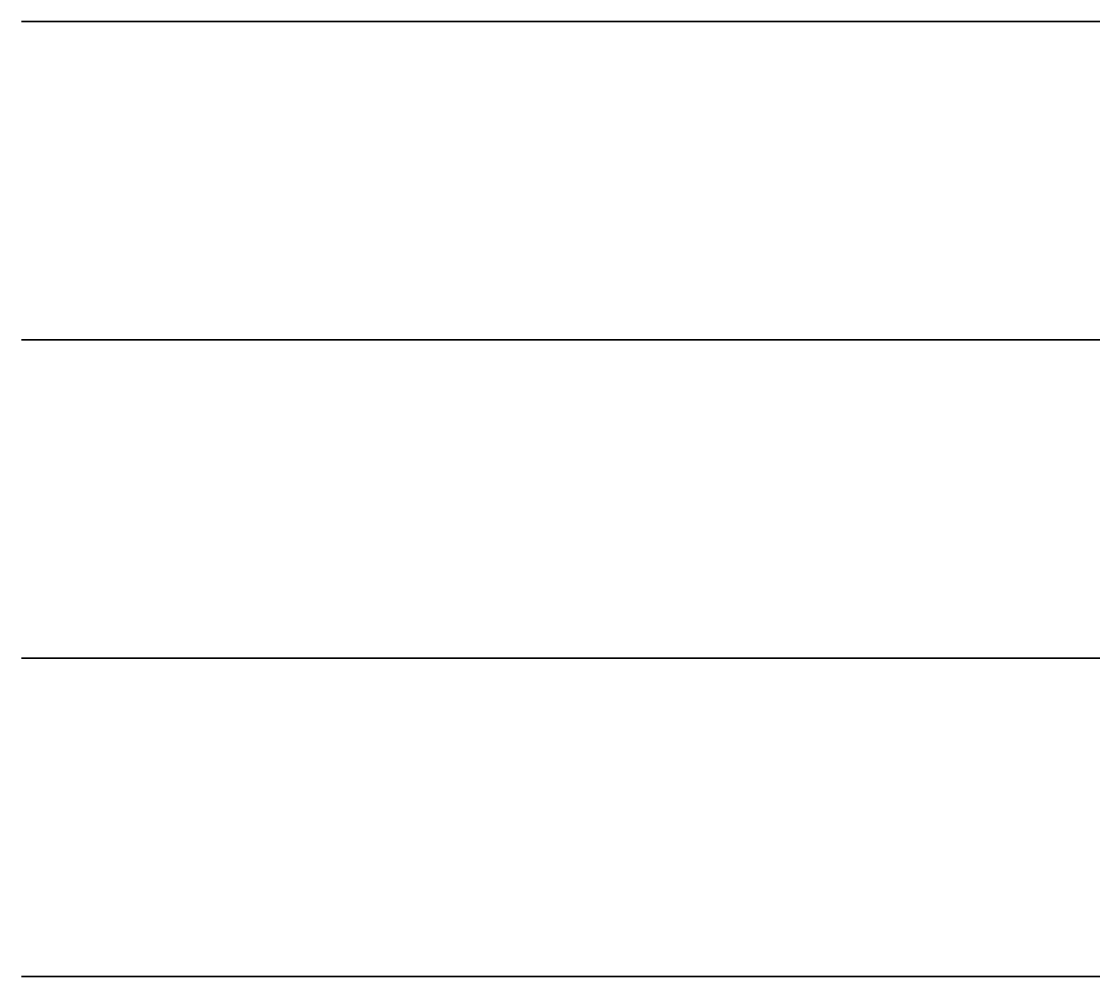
# Model space of a CAD drawing. Header units: metres. Extents: x 350990 to 353010, y 7455300 to 7456700.
# Drawn here: x 350990 to 351326.7, y 7455600 to 7455900 of the extents above; entities that cross this region are included whole.
import ezdxf

# ---------------------------------------------------------------- set-up
doc = ezdxf.new("R2010")
doc.units = ezdxf.units.M

msp = doc.modelspace()

# ---------------------------------------------------------------- linework, layer by layer
at = {"layer": 'BOC_M100N'}
msp.add_polyline3d([(351000, 7455900, 1246.211), (351010, 7455900, 1246.812), (351020, 7455900, 1247.285), (351030, 7455900, 1247.62), (351040, 7455900, 1247.807), (351050, 7455900, 1247.829), (351060, 7455900, 1247.671), (351070, 7455900, 1247.321), (351080, 7455900, 1246.771), (351090, 7455900, 1246.021), (351100, 7455900, 1245.08), (351110, 7455900, 1243.968), (351120, 7455900, 1242.714), (351130, 7455900, 1241.358), (351140, 7455900, 1239.95), (351150, 7455900, 1238.543), (351160, 7455900, 1237.196), (351170, 7455900, 1235.967), (351180, 7455900, 1234.911), (351190, 7455900, 1234.076), (351200, 7455900, 1233.5), (351210, 7455900, 1233.211), (351220, 7455900, 1233.22), (351230, 7455900, 1233.526), (351240, 7455900, 1234.114), (351250, 7455900, 1234.955), (351260, 7455900, 1236.011), (351270, 7455900, 1237.235), (351280, 7455900, 1238.577), (351290, 7455900, 1239.985), (351300, 7455900, 1241.411), (351310, 7455900, 1242.814), (351320, 7455900, 1244.158), (351330, 7455900, 1245.421)], dxfattribs=at)
at = {"layer": 'BOC_M200N'}
msp.add_polyline3d([(351000, 7455800, 1230.937), (351010, 7455800, 1231.508), (351020, 7455800, 1231.803), (351030, 7455800, 1231.848), (351040, 7455800, 1231.682), (351050, 7455800, 1231.344), (351060, 7455800, 1230.883), (351070, 7455800, 1230.343), (351080, 7455800, 1229.769), (351090, 7455800, 1229.198), (351100, 7455800, 1228.661), (351110, 7455800, 1228.181), (351120, 7455800, 1227.773), (351130, 7455800, 1227.443), (351140, 7455800, 1227.191), (351150, 7455800, 1227.013), (351160, 7455800, 1226.902), (351170, 7455800, 1226.851), (351180, 7455800, 1226.855), (351190, 7455800, 1226.913), (351200, 7455800, 1227.03), (351210, 7455800, 1227.217), (351220, 7455800, 1227.492), (351230, 7455800, 1227.876), (351240, 7455800, 1228.398), (351250, 7455800, 1229.085), (351260, 7455800, 1229.965), (351270, 7455800, 1231.062), (351280, 7455800, 1232.396), (351290, 7455800, 1233.975), (351300, 7455800, 1235.799), (351310, 7455800, 1237.858), (351320, 7455800, 1240.127), (351330, 7455800, 1242.574)], dxfattribs=at)
at = {"layer": 'BOC_M300N'}
msp.add_polyline3d([(351000, 7455700, 1213.922), (351010, 7455700, 1214.514), (351020, 7455700, 1215.151), (351030, 7455700, 1215.806), (351040, 7455700, 1216.453), (351050, 7455700, 1217.067), (351060, 7455700, 1217.628), (351070, 7455700, 1218.122), (351080, 7455700, 1218.545), (351090, 7455700, 1218.902), (351100, 7455700, 1219.205), (351110, 7455700, 1219.479), (351120, 7455700, 1219.75), (351130, 7455700, 1220.053), (351140, 7455700, 1220.423), (351150, 7455700, 1220.892), (351160, 7455700, 1221.491), (351170, 7455700, 1222.242), (351180, 7455700, 1223.157), (351190, 7455700, 1224.242), (351200, 7455700, 1225.488), (351210, 7455700, 1226.878), (351220, 7455700, 1228.385), (351230, 7455700, 1229.976), (351240, 7455700, 1231.613), (351250, 7455700, 1233.256), (351260, 7455700, 1234.868), (351270, 7455700, 1236.416), (351280, 7455700, 1237.873), (351290, 7455700, 1239.224), (351300, 7455700, 1240.461), (351310, 7455700, 1241.59), (351320, 7455700, 1242.625), (351330, 7455700, 1243.59)], dxfattribs=at)
at = {"layer": 'BOC_M400N'}
msp.add_polyline3d([(351000, 7455600, 1224.176), (351010, 7455600, 1224.185), (351020, 7455600, 1224.119), (351030, 7455600, 1224.011), (351040, 7455600, 1223.892), (351050, 7455600, 1223.786), (351060, 7455600, 1223.709), (351070, 7455600, 1223.671), (351080, 7455600, 1223.669), (351090, 7455600, 1223.696), (351100, 7455600, 1223.735), (351110, 7455600, 1223.767), (351120, 7455600, 1223.77), (351130, 7455600, 1223.721), (351140, 7455600, 1223.605), (351150, 7455600, 1223.41), (351160, 7455600, 1223.134), (351170, 7455600, 1222.786), (351180, 7455600, 1222.385), (351190, 7455600, 1221.959), (351200, 7455600, 1221.55), (351210, 7455600, 1221.202), (351220, 7455600, 1220.966), (351230, 7455600, 1220.895), (351240, 7455600, 1221.039), (351250, 7455600, 1221.442), (351260, 7455600, 1222.14), (351270, 7455600, 1223.157), (351280, 7455600, 1224.505), (351290, 7455600, 1226.181), (351300, 7455600, 1228.168), (351310, 7455600, 1230.436), (351320, 7455600, 1232.943), (351330, 7455600, 1235.64)], dxfattribs=at)
at = {"layer": 'BOLC_M100N'}
msp.add_polyline3d([(351000, 7455900, 1194.141), (351010, 7455900, 1193.13), (351020, 7455900, 1192.519), (351030, 7455900, 1192.345), (351040, 7455900, 1192.627), (351050, 7455900, 1193.362), (351060, 7455900, 1194.528), (351070, 7455900, 1196.079), (351080, 7455900, 1197.956), (351090, 7455900, 1200.081), (351100, 7455900, 1202.365), (351110, 7455900, 1204.713), (351120, 7455900, 1207.024), (351130, 7455900, 1209.2), (351140, 7455900, 1211.145), (351150, 7455900, 1212.777), (351160, 7455900, 1214.024), (351170, 7455900, 1214.835), (351180, 7455900, 1215.173), (351190, 7455900, 1215.028), (351200, 7455900, 1214.408), (351210, 7455900, 1213.344), (351220, 7455900, 1211.886), (351230, 7455900, 1210.102), (351240, 7455900, 1208.077), (351250, 7455900, 1205.905), (351260, 7455900, 1203.688), (351270, 7455900, 1201.531), (351280, 7455900, 1199.536), (351290, 7455900, 1197.802), (351300, 7455900, 1196.415), (351310, 7455900, 1195.45), (351320, 7455900, 1194.962), (351330, 7455900, 1194.99)], dxfattribs=at)
at = {"layer": 'BOLC_M200N'}
msp.add_polyline3d([(351000, 7455800, 1192.585), (351010, 7455800, 1191.96), (351020, 7455800, 1191.865), (351030, 7455800, 1192.298), (351040, 7455800, 1193.236), (351050, 7455800, 1194.633), (351060, 7455800, 1196.426), (351070, 7455800, 1198.534), (351080, 7455800, 1200.868), (351090, 7455800, 1203.329), (351100, 7455800, 1205.817), (351110, 7455800, 1208.233), (351120, 7455800, 1210.485), (351130, 7455800, 1212.491), (351140, 7455800, 1214.185), (351150, 7455800, 1215.517), (351160, 7455800, 1216.453), (351170, 7455800, 1216.983), (351180, 7455800, 1217.115), (351190, 7455800, 1216.876), (351200, 7455800, 1216.312), (351210, 7455800, 1215.482), (351220, 7455800, 1214.46), (351230, 7455800, 1213.327), (351240, 7455800, 1212.168), (351250, 7455800, 1211.067), (351260, 7455800, 1210.107), (351270, 7455800, 1209.36), (351280, 7455800, 1208.888), (351290, 7455800, 1208.74), (351300, 7455800, 1208.945), (351310, 7455800, 1209.517), (351320, 7455800, 1210.452), (351330, 7455800, 1211.728)], dxfattribs=at)
at = {"layer": 'BOLC_M300N'}
msp.add_polyline3d([(351000, 7455700, 1182.304), (351010, 7455700, 1183.607), (351020, 7455700, 1185.415), (351030, 7455700, 1187.675), (351040, 7455700, 1190.313), (351050, 7455700, 1193.242), (351060, 7455700, 1196.368), (351070, 7455700, 1199.591), (351080, 7455700, 1202.813), (351090, 7455700, 1205.941), (351100, 7455700, 1208.894), (351110, 7455700, 1211.479), (351120, 7455700, 1211.75), (351130, 7455700, 1212.053), (351140, 7455700, 1212.423), (351150, 7455700, 1212.892), (351160, 7455700, 1213.491), (351170, 7455700, 1214.242), (351180, 7455700, 1215.157), (351190, 7455700, 1216.242), (351200, 7455700, 1217.488), (351210, 7455700, 1218.878), (351220, 7455700, 1220.385), (351230, 7455700, 1221.731), (351240, 7455700, 1221.917), (351250, 7455700, 1222.263), (351260, 7455700, 1222.801), (351270, 7455700, 1223.549), (351280, 7455700, 1224.508), (351290, 7455700, 1225.663), (351300, 7455700, 1226.985), (351310, 7455700, 1228.431), (351320, 7455700, 1229.947), (351330, 7455700, 1231.471)], dxfattribs=at)
at = {"layer": 'BOLC_M400N'}
msp.add_polyline3d([(351000, 7455600, 1192.204), (351010, 7455600, 1194.023), (351020, 7455600, 1195.99), (351030, 7455600, 1198.024), (351040, 7455600, 1200.039), (351050, 7455600, 1201.952), (351060, 7455600, 1203.685), (351070, 7455600, 1205.173), (351080, 7455600, 1206.364), (351090, 7455600, 1207.223), (351100, 7455600, 1207.735), (351110, 7455600, 1207.902), (351120, 7455600, 1207.745), (351130, 7455600, 1207.303), (351140, 7455600, 1206.629), (351150, 7455600, 1205.788), (351160, 7455600, 1204.854), (351170, 7455600, 1203.905), (351180, 7455600, 1203.02), (351190, 7455600, 1202.275), (351200, 7455600, 1201.74), (351210, 7455600, 1201.476), (351220, 7455600, 1201.529), (351230, 7455600, 1201.933), (351240, 7455600, 1202.703), (351250, 7455600, 1203.837), (351260, 7455600, 1205.313), (351270, 7455600, 1207.094), (351280, 7455600, 1209.125), (351290, 7455600, 1211.338), (351300, 7455600, 1213.655), (351310, 7455600, 1215.979), (351320, 7455600, 1218.241), (351330, 7455600, 1220.36)], dxfattribs=at)
at = {"layer": 'BOX_M100N'}
msp.add_polyline3d([(351000, 7455900, 1162.568), (351010, 7455900, 1161.868), (351020, 7455900, 1161.803), (351030, 7455900, 1162.357), (351040, 7455900, 1163.483), (351050, 7455900, 1165.096), (351060, 7455900, 1167.09), (351070, 7455900, 1169.341), (351080, 7455900, 1171.717), (351090, 7455900, 1174.089), (351100, 7455900, 1176.339), (351110, 7455900, 1178.366), (351120, 7455900, 1180.094), (351130, 7455900, 1181.472), (351140, 7455900, 1182.479), (351150, 7455900, 1183.12), (351160, 7455900, 1183.425), (351170, 7455900, 1183.44), (351180, 7455900, 1183.227), (351190, 7455900, 1182.851), (351200, 7455900, 1182.382), (351210, 7455900, 1181.88), (351220, 7455900, 1181.398), (351230, 7455900, 1180.976), (351240, 7455900, 1180.64), (351250, 7455900, 1180.403), (351260, 7455900, 1180.266), (351270, 7455900, 1180.223), (351280, 7455900, 1180.264), (351290, 7455900, 1180.38), (351300, 7455900, 1180.563), (351310, 7455900, 1180.814), (351320, 7455900, 1181.141), (351330, 7455900, 1181.56)], dxfattribs=at)
at = {"layer": 'BOX_M200N'}
msp.add_polyline3d([(351000, 7455800, 1175.698), (351010, 7455800, 1174.834), (351020, 7455800, 1174.604), (351030, 7455800, 1175.004), (351040, 7455800, 1175.984), (351050, 7455800, 1177.458), (351060, 7455800, 1179.305), (351070, 7455800, 1181.384), (351080, 7455800, 1183.539), (351090, 7455800, 1185.617), (351100, 7455800, 1187.475), (351110, 7455800, 1188.993), (351120, 7455800, 1190.085), (351130, 7455800, 1190.698), (351140, 7455800, 1190.824), (351150, 7455800, 1190.494), (351160, 7455800, 1189.779), (351170, 7455800, 1188.78), (351180, 7455800, 1187.624), (351190, 7455800, 1186.45), (351200, 7455800, 1185.402), (351210, 7455800, 1184.614), (351220, 7455800, 1184.204), (351230, 7455800, 1184.261), (351240, 7455800, 1184.844), (351250, 7455800, 1185.973), (351260, 7455800, 1187.632), (351270, 7455800, 1189.77), (351280, 7455800, 1192.302), (351290, 7455800, 1195.123), (351300, 7455800, 1198.109), (351310, 7455800, 1201.13), (351320, 7455800, 1204.057), (351330, 7455800, 1205.728)], dxfattribs=at)
at = {"layer": 'BOX_M300N'}
msp.add_polyline3d([(351000, 7455700, 1151.544), (351010, 7455700, 1153.161), (351020, 7455700, 1155.45), (351030, 7455700, 1158.35), (351040, 7455700, 1161.762), (351050, 7455700, 1165.557), (351060, 7455700, 1169.585), (351070, 7455700, 1173.681), (351080, 7455700, 1177.678), (351090, 7455700, 1181.414), (351100, 7455700, 1184.751), (351110, 7455700, 1187.455), (351120, 7455700, 1187.56), (351130, 7455700, 1187.419), (351140, 7455700, 1187.1), (351150, 7455700, 1186.699), (351160, 7455700, 1186.334), (351170, 7455700, 1186.133), (351180, 7455700, 1186.23), (351190, 7455700, 1186.752), (351200, 7455700, 1187.809), (351210, 7455700, 1189.485), (351220, 7455700, 1191.83), (351230, 7455700, 1194.608), (351240, 7455700, 1196.827), (351250, 7455700, 1199.768), (351260, 7455700, 1203.388), (351270, 7455700, 1207.586), (351280, 7455700, 1212.217), (351290, 7455700, 1217.095), (351300, 7455700, 1220.985), (351310, 7455700, 1222.431), (351320, 7455700, 1223.947), (351330, 7455700, 1225.471)], dxfattribs=at)
at = {"layer": 'BOX_M400N'}
msp.add_polyline3d([(351000, 7455600, 1177.424), (351010, 7455600, 1180.426), (351020, 7455600, 1183.432), (351030, 7455600, 1186.352), (351040, 7455600, 1189.093), (351050, 7455600, 1191.558), (351060, 7455600, 1193.654), (351070, 7455600, 1195.291), (351080, 7455600, 1196.39), (351090, 7455600, 1196.885), (351100, 7455600, 1196.733), (351110, 7455600, 1195.912), (351120, 7455600, 1194.431), (351130, 7455600, 1192.327), (351140, 7455600, 1189.673), (351150, 7455600, 1186.569), (351160, 7455600, 1183.147), (351170, 7455600, 1179.561), (351180, 7455600, 1175.983), (351190, 7455600, 1172.593), (351200, 7455600, 1169.569), (351210, 7455600, 1167.077), (351220, 7455600, 1165.262), (351230, 7455600, 1164.234), (351240, 7455600, 1164.064), (351250, 7455600, 1164.777), (351260, 7455600, 1166.346), (351270, 7455600, 1168.694), (351280, 7455600, 1171.698), (351290, 7455600, 1175.196), (351300, 7455600, 1178.994), (351310, 7455600, 1182.87), (351320, 7455600, 1186.627), (351330, 7455600, 1190.061)], dxfattribs=at)
at = {"layer": 'PRO_M100N'}
msp.add_polyline3d([(351330, 7455900, 290.012), (351320, 7455900, 290.012), (351310, 7455900, 290.013), (351300, 7455900, 290.013), (351290, 7455900, 290.013), (351280, 7455900, 290.013), (351270, 7455900, 290.014), (351260, 7455900, 290.014), (351250, 7455900, 290.014), (351240, 7455900, 290.015), (351230, 7455900, 290.015), (351220, 7455900, 290.015), (351210, 7455900, 290.015), (351200, 7455900, 290.015), (351190, 7455900, 290.016), (351180, 7455900, 290.016), (351170, 7455900, 290.016), (351160, 7455900, 290.016), (351150, 7455900, 290.017), (351140, 7455900, 290.017), (351130, 7455900, 290.017), (351120, 7455900, 290.018), (351110, 7455900, 290.018), (351100, 7455900, 290.019), (351090, 7455900, 290.02), (351080, 7455900, 290.021), (351070, 7455900, 290.022), (351060, 7455900, 290.023), (351050, 7455900, 290.024), (351040, 7455900, 290.025), (351030, 7455900, 290.026), (351020, 7455900, 290.027), (351010, 7455900, 290.028), (351000, 7455900, 290.029), (350990.029, 7455900, 300), (350990.03, 7455900, 310), (350990.03, 7455900, 320), (350990.03, 7455900, 330), (350990.03, 7455900, 340), (350990.03, 7455900, 350), (350990.03, 7455900, 360), (350990.03, 7455900, 370), (350990.029, 7455900, 380), (350990.029, 7455900, 390), (350990.028, 7455900, 400), (350990.028, 7455900, 410), (350990.027, 7455900, 420), (350990.027, 7455900, 430), (350990.026, 7455900, 440), (350990.026, 7455900, 450), (350990.026, 7455900, 460), (350990.026, 7455900, 470), (350990.026, 7455900, 480), (350990.026, 7455900, 490), (350990.026, 7455900, 500), (350990.026, 7455900, 510), (350990.027, 7455900, 520), (350990.027, 7455900, 530), (350990.028, 7455900, 540), (350990.029, 7455900, 550), (350990.03, 7455900, 560), (350990.031, 7455900, 570), (350990.032, 7455900, 580), (350990.034, 7455900, 590), (350990.035, 7455900, 600), (350990.037, 7455900, 610), (350990.038, 7455900, 620), (350990.04, 7455900, 630), (350990.042, 7455900, 640), (350990.044, 7455900, 650), (350990.046, 7455900, 660), (350990.049, 7455900, 670), (350990.051, 7455900, 680), (350990.053, 7455900, 690), (350990.056, 7455900, 700), (350990.059, 7455900, 710), (350990.062, 7455900, 720), (350990.066, 7455900, 730), (350990.07, 7455900, 740), (350990.076, 7455900, 750), (350990.082, 7455900, 760), (350990.09, 7455900, 770), (350990.101, 7455900, 780), (350990.116, 7455900, 790), (350990.137, 7455900, 800), (350990.169, 7455900, 810), (350990.224, 7455900, 820), (350990.338, 7455900, 830), (350990.714, 7455900, 840), (351000, 7455900, 848.225), (351007.444, 7455900, 850), (351010, 7455900, 850.644), (351020, 7455900, 855.183), (351026.716, 7455900, 860), (351030, 7455900, 862.612), (351036.772, 7455900, 870), (351040, 7455900, 873.997), (351043.905, 7455900, 880), (351049.58, 7455900, 890), (351050, 7455900, 890.824), (351054.128, 7455900, 900), (351058.095, 7455900, 910), (351060, 7455900, 915.34), (351061.574, 7455900, 920), (351064.686, 7455900, 930), (351067.569, 7455900, 940), (351070, 7455900, 948.899), (351070.306, 7455900, 950), (351073.015, 7455900, 960), (351075.774, 7455900, 970), (351078.692, 7455900, 980), (351080, 7455900, 984.19), (351081.989, 7455900, 990), (351085.857, 7455900, 1000), (351090, 7455900, 1009.034), (351090.503, 7455900, 1010), (351096.525, 7455900, 1020), (351100, 7455900, 1024.806), (351104.33, 7455900, 1030), (351110, 7455900, 1035.819), (351114.603, 7455900, 1040), (351120, 7455900, 1044.346), (351127.609, 7455900, 1050), (351130, 7455900, 1051.63), (351140, 7455900, 1058.343), (351142.434, 7455900, 1060), (351150, 7455900, 1064.942), (351157.488, 7455900, 1070), (351160, 7455900, 1071.671), (351170, 7455900, 1078.666), (351171.831, 7455900, 1080), (351180, 7455900, 1086.013), (351185.311, 7455900, 1090), (351190, 7455900, 1093.625), (351198.277, 7455900, 1100), (351200, 7455900, 1101.392), (351210, 7455900, 1109.237), (351211.025, 7455900, 1110), (351220, 7455900, 1117.115), (351223.947, 7455900, 1120), (351230, 7455900, 1124.8), (351237.227, 7455900, 1130), (351240, 7455900, 1132.212), (351250, 7455900, 1139.452), (351250.819, 7455900, 1140), (351260, 7455900, 1147.021), (351264.095, 7455900, 1150), (351270, 7455900, 1155.087), (351275.673, 7455900, 1160), (351280, 7455900, 1164.632), (351284.713, 7455900, 1170), (351290, 7455900, 1177.858), (351291.301, 7455900, 1180), (351290, 7455900, 1182.653), (351286.02, 7455900, 1190), (351280, 7455900, 1198.533), (351278.867, 7455900, 1200), (351270, 7455900, 1209.578), (351269.582, 7455900, 1210), (351260, 7455900, 1218.603), (351258.4, 7455900, 1220), (351250, 7455900, 1226.862), (351246.231, 7455900, 1230), (351240, 7455900, 1235.078), (351234.33, 7455900, 1240), (351240, 7455900, 1248.517), (351250, 7455900, 1248.968), (351260, 7455900, 1248.788), (351270, 7455900, 1248.695), (351280, 7455900, 1248.7), (351290, 7455900, 1248.81), (351300, 7455900, 1249.033), (351310, 7455900, 1249.373), (351320, 7455900, 1249.836), (351322.785, 7455900, 1250), (351330, 7455900, 1250.425)], dxfattribs=at)
at = {"layer": 'PRO_M200N'}
msp.add_polyline3d([(351330, 7455800, 290.012), (351320, 7455800, 290.012), (351310, 7455800, 290.013), (351300, 7455800, 290.013), (351290, 7455800, 290.013), (351280, 7455800, 290.014), (351270, 7455800, 290.014), (351260, 7455800, 290.014), (351250, 7455800, 290.015), (351240, 7455800, 290.015), (351230, 7455800, 290.015), (351220, 7455800, 290.015), (351210, 7455800, 290.016), (351200, 7455800, 290.016), (351190, 7455800, 290.016), (351180, 7455800, 290.017), (351170, 7455800, 290.017), (351160, 7455800, 290.017), (351150, 7455800, 290.017), (351140, 7455800, 290.018), (351130, 7455800, 290.018), (351120, 7455800, 290.019), (351110, 7455800, 290.019), (351100, 7455800, 290.02), (351090, 7455800, 290.021), (351080, 7455800, 290.022), (351070, 7455800, 290.023), (351060, 7455800, 290.024), (351050, 7455800, 290.025), (351040, 7455800, 290.026), (351030, 7455800, 290.027), (351020, 7455800, 290.028), (351010, 7455800, 290.029), (351000, 7455800, 290.03), (350990.03, 7455800, 300), (350990.03, 7455800, 310), (350990.03, 7455800, 320), (350990.03, 7455800, 330), (350990.03, 7455800, 340), (350990.029, 7455800, 350), (350990.028, 7455800, 360), (350990.028, 7455800, 370), (350990.027, 7455800, 380), (350990.026, 7455800, 390), (350990.026, 7455800, 400), (350990.025, 7455800, 410), (350990.024, 7455800, 420), (350990.024, 7455800, 430), (350990.024, 7455800, 440), (350990.024, 7455800, 450), (350990.023, 7455800, 460), (350990.023, 7455800, 470), (350990.024, 7455800, 480), (350990.024, 7455800, 490), (350990.024, 7455800, 500), (350990.025, 7455800, 510), (350990.025, 7455800, 520), (350990.026, 7455800, 530), (350990.027, 7455800, 540), (350990.028, 7455800, 550), (350990.029, 7455800, 560), (350990.03, 7455800, 570), (350990.032, 7455800, 580), (350990.033, 7455800, 590), (350990.035, 7455800, 600), (350990.037, 7455800, 610), (350990.039, 7455800, 620), (350990.041, 7455800, 630), (350990.043, 7455800, 640), (350990.045, 7455800, 650), (350990.047, 7455800, 660), (350990.049, 7455800, 670), (350990.052, 7455800, 680), (350990.055, 7455800, 690), (350990.057, 7455800, 700), (350990.061, 7455800, 710), (350990.064, 7455800, 720), (350990.069, 7455800, 730), (350990.074, 7455800, 740), (350990.08, 7455800, 750), (350990.088, 7455800, 760), (350990.099, 7455800, 770), (350990.114, 7455800, 780), (350990.135, 7455800, 790), (350990.167, 7455800, 800), (350990.22, 7455800, 810), (350990.328, 7455800, 820), (350990.65, 7455800, 830), (351000, 7455800, 839.603), (351008.525, 7455800, 840), (351010, 7455800, 840.077), (351020, 7455800, 842.775), (351030, 7455800, 848.913), (351031.103, 7455800, 850), (351039.07, 7455800, 860), (351040, 7455800, 861.53), (351043.89, 7455800, 870), (351047.297, 7455800, 880), (351049.791, 7455800, 890), (351050, 7455800, 891.089), (351051.52, 7455800, 900), (351052.787, 7455800, 910), (351053.704, 7455800, 920), (351054.351, 7455800, 930), (351054.791, 7455800, 940), (351055.084, 7455800, 950), (351055.289, 7455800, 960), (351055.469, 7455800, 970), (351055.7, 7455800, 980), (351056.077, 7455800, 990), (351056.732, 7455800, 1000), (351057.849, 7455800, 1010), (351059.694, 7455800, 1020), (351060, 7455800, 1021.147), (351063.109, 7455800, 1030), (351068.915, 7455800, 1040), (351070, 7455800, 1041.326), (351080, 7455800, 1049.092), (351082.012, 7455800, 1050), (351090, 7455800, 1052.865), (351100, 7455800, 1054.879), (351110, 7455800, 1056.072), (351120, 7455800, 1056.988), (351130, 7455800, 1057.995), (351140, 7455800, 1059.359), (351143.275, 7455800, 1060), (351150, 7455800, 1061.303), (351160, 7455800, 1063.996), (351170, 7455800, 1067.535), (351175.562, 7455800, 1070), (351180, 7455800, 1072.055), (351190, 7455800, 1077.616), (351193.736, 7455800, 1080), (351200, 7455800, 1084.276), (351207.616, 7455800, 1090), (351210, 7455800, 1091.947), (351219.328, 7455800, 1100), (351220, 7455800, 1100.638), (351229.673, 7455800, 1110), (351230, 7455800, 1110.351), (351239.083, 7455800, 1120), (351240, 7455800, 1121.084), (351247.763, 7455800, 1130), (351250, 7455800, 1132.86), (351255.788, 7455800, 1140), (351260, 7455800, 1145.771), (351263.179, 7455800, 1150), (351269.978, 7455800, 1160), (351270, 7455800, 1160.036), (351276.122, 7455800, 1170), (351280, 7455800, 1176.84), (351281.758, 7455800, 1180), (351280, 7455800, 1185.091), (351278.137, 7455800, 1190), (351273.534, 7455800, 1200), (351270, 7455800, 1206.661), (351268.054, 7455800, 1210), (351261.713, 7455800, 1220), (351260, 7455800, 1222.615), (351254.813, 7455800, 1230), (351250, 7455800, 1236.955), (351247.825, 7455800, 1240), (351250, 7455800, 1243.761), (351260, 7455800, 1248.308), (351270, 7455800, 1249.319), (351276.415, 7455800, 1250), (351280, 7455800, 1250.381), (351290, 7455800, 1251.492), (351300, 7455800, 1252.65), (351310, 7455800, 1253.853), (351320, 7455800, 1255.098), (351330, 7455800, 1256.383)], dxfattribs=at)
at = {"layer": 'PRO_M300N'}
msp.add_polyline3d([(351330, 7455700, 290.013), (351320, 7455700, 290.013), (351310, 7455700, 290.013), (351300, 7455700, 290.013), (351290, 7455700, 290.014), (351280, 7455700, 290.014), (351270, 7455700, 290.014), (351260, 7455700, 290.015), (351250, 7455700, 290.015), (351240, 7455700, 290.015), (351230, 7455700, 290.015), (351220, 7455700, 290.016), (351210, 7455700, 290.016), (351200, 7455700, 290.016), (351190, 7455700, 290.016), (351180, 7455700, 290.016), (351170, 7455700, 290.017), (351160, 7455700, 290.017), (351150, 7455700, 290.017), (351140, 7455700, 290.017), (351130, 7455700, 290.018), (351120, 7455700, 290.018), (351110, 7455700, 290.018), (351100, 7455700, 290.019), (351090, 7455700, 290.019), (351080, 7455700, 290.02), (351070, 7455700, 290.021), (351060, 7455700, 290.021), (351050, 7455700, 290.022), (351040, 7455700, 290.023), (351030, 7455700, 290.023), (351020, 7455700, 290.024), (351010, 7455700, 290.024), (351000, 7455700, 290.025), (350990.025, 7455700, 300), (350990.025, 7455700, 310), (350990.025, 7455700, 320), (350990.025, 7455700, 330), (350990.025, 7455700, 340), (350990.025, 7455700, 350), (350990.025, 7455700, 360), (350990.025, 7455700, 370), (350990.024, 7455700, 380), (350990.024, 7455700, 390), (350990.024, 7455700, 400), (350990.024, 7455700, 410), (350990.024, 7455700, 420), (350990.024, 7455700, 430), (350990.024, 7455700, 440), (350990.024, 7455700, 450), (350990.025, 7455700, 460), (350990.025, 7455700, 470), (350990.026, 7455700, 480), (350990.026, 7455700, 490), (350990.027, 7455700, 500), (350990.028, 7455700, 510), (350990.029, 7455700, 520), (350990.03, 7455700, 530), (350990.031, 7455700, 540), (350990.032, 7455700, 550), (350990.034, 7455700, 560), (350990.035, 7455700, 570), (350990.036, 7455700, 580), (350990.038, 7455700, 590), (350990.039, 7455700, 600), (350990.041, 7455700, 610), (350990.042, 7455700, 620), (350990.044, 7455700, 630), (350990.045, 7455700, 640), (350990.047, 7455700, 650), (350990.049, 7455700, 660), (350990.05, 7455700, 670), (350990.052, 7455700, 680), (350990.055, 7455700, 690), (350990.057, 7455700, 700), (350990.061, 7455700, 710), (350990.065, 7455700, 720), (350990.07, 7455700, 730), (350990.076, 7455700, 740), (350990.085, 7455700, 750), (350990.097, 7455700, 760), (350990.114, 7455700, 770), (350990.14, 7455700, 780), (350990.183, 7455700, 790), (350990.266, 7455700, 800), (350990.496, 7455700, 810), (350993.513, 7455700, 820), (351000, 7455700, 821.087), (351010, 7455700, 821.79), (351020, 7455700, 824.174), (351030, 7455700, 829.235), (351030.964, 7455700, 830), (351040, 7455700, 839.427), (351040.386, 7455700, 840), (351045.632, 7455700, 850), (351049.192, 7455700, 860), (351050, 7455700, 863.155), (351051.515, 7455700, 870), (351053.061, 7455700, 880), (351054.058, 7455700, 890), (351054.626, 7455700, 900), (351054.848, 7455700, 910), (351054.779, 7455700, 920), (351054.457, 7455700, 930), (351053.903, 7455700, 940), (351053.126, 7455700, 950), (351052.125, 7455700, 960), (351050.887, 7455700, 970), (351050, 7455700, 976.118), (351049.432, 7455700, 980), (351047.802, 7455700, 990), (351045.928, 7455700, 1000), (351043.788, 7455700, 1010), (351041.356, 7455700, 1020), (351040, 7455700, 1025.355), (351038.842, 7455700, 1030), (351036.479, 7455700, 1040), (351034.273, 7455700, 1050), (351032.566, 7455700, 1060), (351031.998, 7455700, 1070), (351033.754, 7455700, 1080), (351040, 7455700, 1089.946), (351040.138, 7455700, 1090), (351050, 7455700, 1092.231), (351059.706, 7455700, 1090), (351060, 7455700, 1089.932), (351070, 7455700, 1084.737), (351077.508, 7455700, 1080), (351080, 7455700, 1078.542), (351090, 7455700, 1072.066), (351093.2, 7455700, 1070), (351100, 7455700, 1066.042), (351110, 7455700, 1060.799), (351111.724, 7455700, 1060), (351120, 7455700, 1056.521), (351130, 7455700, 1053.255), (351140, 7455700, 1051.057), (351150, 7455700, 1050.063), (351160, 7455700, 1050.461), (351170, 7455700, 1052.485), (351180, 7455700, 1056.384), (351186.098, 7455700, 1060), (351190, 7455700, 1062.616), (351198.219, 7455700, 1070), (351200, 7455700, 1071.847), (351206.481, 7455700, 1080), (351210, 7455700, 1085.144), (351212.955, 7455700, 1090), (351218.274, 7455700, 1100), (351220, 7455700, 1103.691), (351222.834, 7455700, 1110), (351226.944, 7455700, 1120), (351230, 7455700, 1127.838), (351230.865, 7455700, 1130), (351234.818, 7455700, 1140), (351239.101, 7455700, 1150), (351240, 7455700, 1151.932), (351244.131, 7455700, 1160), (351250, 7455700, 1169.506), (351250.342, 7455700, 1170), (351258.512, 7455700, 1180), (351256.763, 7455700, 1190), (351255.568, 7455700, 1200), (351255.341, 7455700, 1210), (351256.608, 7455700, 1220), (351259.924, 7455700, 1230), (351260, 7455700, 1230.142), (351265.414, 7455700, 1240), (351270, 7455700, 1245.797), (351280, 7455700, 1249.597), (351282.427, 7455700, 1250), (351290, 7455700, 1250.931), (351300, 7455700, 1252.17), (351310, 7455700, 1253.417), (351320, 7455700, 1254.667), (351330, 7455700, 1255.917)], dxfattribs=at)
at = {"layer": 'PRO_M400N'}
msp.add_polyline3d([(351330, 7455600, 290.014), (351320, 7455600, 290.014), (351310, 7455600, 290.014), (351300, 7455600, 290.014), (351290, 7455600, 290.014), (351280, 7455600, 290.015), (351270, 7455600, 290.015), (351260, 7455600, 290.015), (351250, 7455600, 290.015), (351240, 7455600, 290.015), (351230, 7455600, 290.016), (351220, 7455600, 290.016), (351210, 7455600, 290.016), (351200, 7455600, 290.016), (351190, 7455600, 290.016), (351180, 7455600, 290.016), (351170, 7455600, 290.016), (351160, 7455600, 290.016), (351150, 7455600, 290.016), (351140, 7455600, 290.016), (351130, 7455600, 290.017), (351120, 7455600, 290.017), (351110, 7455600, 290.017), (351100, 7455600, 290.017), (351090, 7455600, 290.018), (351080, 7455600, 290.018), (351070, 7455600, 290.018), (351060, 7455600, 290.019), (351050, 7455600, 290.019), (351040, 7455600, 290.019), (351030, 7455600, 290.019), (351020, 7455600, 290.02), (351010, 7455600, 290.02), (351000, 7455600, 290.02), (350990.02, 7455600, 300), (350990.02, 7455600, 310), (350990.021, 7455600, 320), (350990.021, 7455600, 330), (350990.021, 7455600, 340), (350990.022, 7455600, 350), (350990.022, 7455600, 360), (350990.022, 7455600, 370), (350990.023, 7455600, 380), (350990.023, 7455600, 390), (350990.024, 7455600, 400), (350990.024, 7455600, 410), (350990.025, 7455600, 420), (350990.026, 7455600, 430), (350990.027, 7455600, 440), (350990.028, 7455600, 450), (350990.029, 7455600, 460), (350990.031, 7455600, 470), (350990.032, 7455600, 480), (350990.034, 7455600, 490), (350990.036, 7455600, 500), (350990.038, 7455600, 510), (350990.039, 7455600, 520), (350990.042, 7455600, 530), (350990.044, 7455600, 540), (350990.045, 7455600, 550), (350990.047, 7455600, 560), (350990.049, 7455600, 570), (350990.051, 7455600, 580), (350990.052, 7455600, 590), (350990.053, 7455600, 600), (350990.054, 7455600, 610), (350990.055, 7455600, 620), (350990.056, 7455600, 630), (350990.056, 7455600, 640), (350990.057, 7455600, 650), (350990.058, 7455600, 660), (350990.059, 7455600, 670), (350990.061, 7455600, 680), (350990.063, 7455600, 690), (350990.065, 7455600, 700), (350990.068, 7455600, 710), (350990.073, 7455600, 720), (350990.079, 7455600, 730), (350990.087, 7455600, 740), (350990.099, 7455600, 750), (350990.115, 7455600, 760), (350990.141, 7455600, 770), (350990.185, 7455600, 780), (350990.274, 7455600, 790), (350990.543, 7455600, 800), (351000, 7455600, 809.498), (351002.024, 7455600, 810), (351010, 7455600, 812.197), (351020, 7455600, 816.703), (351024.863, 7455600, 820), (351030, 7455600, 824.176), (351035.198, 7455600, 830), (351040, 7455600, 836.767), (351041.848, 7455600, 840), (351046.558, 7455600, 850), (351050, 7455600, 859.298), (351050.234, 7455600, 860), (351053.138, 7455600, 870), (351055.58, 7455600, 880), (351057.689, 7455600, 890), (351059.562, 7455600, 900), (351060, 7455600, 902.548), (351061.342, 7455600, 910), (351063.073, 7455600, 920), (351064.795, 7455600, 930), (351066.567, 7455600, 940), (351068.452, 7455600, 950), (351070, 7455600, 957.619), (351070.6, 7455600, 960), (351073.354, 7455600, 970), (351076.736, 7455600, 980), (351080, 7455600, 987.762), (351081.446, 7455600, 990), (351089.833, 7455600, 1000), (351090, 7455600, 1000.161), (351100, 7455600, 1005.204), (351110, 7455600, 1006.89), (351120, 7455600, 1007.102), (351130, 7455600, 1006.73), (351140, 7455600, 1006.302), (351150, 7455600, 1006.224), (351160, 7455600, 1006.888), (351170, 7455600, 1008.754), (351173.557, 7455600, 1010), (351180, 7455600, 1012.663), (351190, 7455600, 1019.673), (351190.324, 7455600, 1020), (351198.138, 7455600, 1030), (351200, 7455600, 1033.211), (351203.073, 7455600, 1040), (351206.383, 7455600, 1050), (351208.703, 7455600, 1060), (351210, 7455600, 1068.157), (351210.261, 7455600, 1070), (351211.225, 7455600, 1080), (351211.853, 7455600, 1090), (351212.278, 7455600, 1100), (351212.644, 7455600, 1110), (351213.115, 7455600, 1120), (351213.897, 7455600, 1130), (351215.261, 7455600, 1140), (351217.579, 7455600, 1150), (351220, 7455600, 1156.594), (351221.449, 7455600, 1160), (351227.953, 7455600, 1170), (351230, 7455600, 1172.199), (351239.562, 7455600, 1180), (351240, 7455600, 1182.176), (351242.314, 7455600, 1190), (351250, 7455600, 1198.936), (351251.53, 7455600, 1200), (351260, 7455600, 1203.773), (351270, 7455600, 1206.606), (351280, 7455600, 1208.791), (351285.27, 7455600, 1210), (351290, 7455600, 1210.955), (351300, 7455600, 1213.629), (351310, 7455600, 1217.334), (351315.215, 7455600, 1220), (351320, 7455600, 1222.476), (351330, 7455600, 1229.53)], dxfattribs=at)
at = {"layer": 'TOH_M100N'}
msp.add_polyline3d([(351000, 7455900, 1144.017), (351010, 7455900, 1145.95), (351020, 7455900, 1148.279), (351030, 7455900, 1150.833), (351040, 7455900, 1153.429), (351050, 7455900, 1155.096), (351060, 7455900, 1157.09), (351070, 7455900, 1159.341), (351080, 7455900, 1160.812), (351090, 7455900, 1161.299), (351100, 7455900, 1161.147), (351110, 7455900, 1160.39), (351120, 7455900, 1159.109), (351130, 7455900, 1157.422), (351140, 7455900, 1155.473), (351150, 7455900, 1153.423), (351160, 7455900, 1151.433), (351170, 7455900, 1149.653), (351180, 7455900, 1148.211), (351190, 7455900, 1147.199), (351200, 7455900, 1146.673), (351210, 7455900, 1146.645), (351220, 7455900, 1147.083), (351230, 7455900, 1147.919), (351240, 7455900, 1149.05), (351250, 7455900, 1150.356), (351260, 7455900, 1151.706), (351270, 7455900, 1152.972), (351280, 7455900, 1154.043), (351290, 7455900, 1154.834), (351300, 7455900, 1155.292), (351310, 7455900, 1155.404), (351320, 7455900, 1155.195), (351330, 7455900, 1154.726)], dxfattribs=at)
at = {"layer": 'TOH_M200N'}
msp.add_polyline3d([(351000, 7455800, 1152.236), (351010, 7455800, 1152.663), (351020, 7455800, 1153.235), (351030, 7455800, 1153.875), (351040, 7455800, 1154.489), (351050, 7455800, 1154.974), (351060, 7455800, 1155.227), (351070, 7455800, 1155.157), (351080, 7455800, 1154.69), (351090, 7455800, 1153.781), (351100, 7455800, 1152.417), (351110, 7455800, 1150.623), (351120, 7455800, 1148.461), (351130, 7455800, 1146.032), (351140, 7455800, 1143.464), (351150, 7455800, 1140.913), (351160, 7455800, 1138.545), (351170, 7455800, 1136.533), (351180, 7455800, 1135.039), (351190, 7455800, 1134.204), (351200, 7455800, 1134.14), (351210, 7455800, 1134.921), (351220, 7455800, 1136.573), (351230, 7455800, 1139.077), (351240, 7455800, 1142.363), (351250, 7455800, 1146.319), (351260, 7455800, 1150.792), (351270, 7455800, 1155.601), (351280, 7455800, 1160.547), (351290, 7455800, 1165.422), (351300, 7455800, 1170.025), (351310, 7455800, 1174.172), (351320, 7455800, 1177.704), (351330, 7455800, 1179.456)], dxfattribs=at)
at = {"layer": 'TOH_M300N'}
msp.add_polyline3d([(351000, 7455700, 1113.327), (351010, 7455700, 1114.256), (351020, 7455700, 1115.842), (351030, 7455700, 1118.074), (351040, 7455700, 1120.9), (351050, 7455700, 1124.232), (351060, 7455700, 1127.948), (351070, 7455700, 1131.903), (351080, 7455700, 1135.931), (351090, 7455700, 1139.864), (351100, 7455700, 1143.537), (351110, 7455700, 1146.682), (351120, 7455700, 1147.284), (351130, 7455700, 1147.642), (351140, 7455700, 1147.765), (351150, 7455700, 1147.691), (351160, 7455700, 1147.483), (351170, 7455700, 1147.227), (351180, 7455700, 1147.025), (351190, 7455700, 1146.989), (351200, 7455700, 1147.226), (351210, 7455700, 1147.844), (351220, 7455700, 1148.932), (351230, 7455700, 1150.31), (351240, 7455700, 1151.053), (351250, 7455700, 1152.52), (351260, 7455700, 1154.746), (351270, 7455700, 1157.711), (351280, 7455700, 1161.34), (351290, 7455700, 1165.509), (351300, 7455700, 1169.028), (351310, 7455700, 1170.466), (351320, 7455700, 1172.343), (351330, 7455700, 1174.582)], dxfattribs=at)
at = {"layer": 'TOH_M400N'}
msp.add_polyline3d([(351000, 7455600, 1143.817), (351010, 7455600, 1145.258), (351020, 7455600, 1146.967), (351030, 7455600, 1148.961), (351040, 7455600, 1151.227), (351050, 7455600, 1153.721), (351060, 7455600, 1156.367), (351070, 7455600, 1159.056), (351080, 7455600, 1161.651), (351090, 7455600, 1163.996), (351100, 7455600, 1165.922), (351110, 7455600, 1167.261), (351120, 7455600, 1167.861), (351130, 7455600, 1167.592), (351140, 7455600, 1166.364), (351150, 7455600, 1164.137), (351160, 7455600, 1160.925), (351170, 7455600, 1156.804), (351180, 7455600, 1151.911), (351190, 7455600, 1146.439), (351200, 7455600, 1140.628), (351210, 7455600, 1134.752), (351220, 7455600, 1129.108), (351230, 7455600, 1123.991), (351240, 7455600, 1119.677), (351250, 7455600, 1116.406), (351260, 7455600, 1114.362), (351270, 7455600, 1113.662), (351280, 7455600, 1114.344), (351290, 7455600, 1116.37), (351300, 7455600, 1119.616), (351310, 7455600, 1123.864), (351320, 7455600, 1128.907), (351330, 7455600, 1134.461)], dxfattribs=at)
at = {"layer": 'TOPO_M100N'}
msp.add_polyline3d([(351000, 7455900, 1251.76), (351010, 7455900, 1252.576), (351020, 7455900, 1253.277), (351030, 7455900, 1253.864), (351040, 7455900, 1254.337), (351050, 7455900, 1254.698), (351060, 7455900, 1254.952), (351070, 7455900, 1255.102), (351080, 7455900, 1255.153), (351090, 7455900, 1255.111), (351100, 7455900, 1254.982), (351110, 7455900, 1254.773), (351120, 7455900, 1254.493), (351130, 7455900, 1254.151), (351140, 7455900, 1253.755), (351150, 7455900, 1253.315), (351160, 7455900, 1252.843), (351170, 7455900, 1252.349), (351180, 7455900, 1251.844), (351190, 7455900, 1251.339), (351200, 7455900, 1250.846), (351210, 7455900, 1250.377), (351220, 7455900, 1249.944), (351230, 7455900, 1249.557), (351240, 7455900, 1249.228), (351250, 7455900, 1248.968), (351260, 7455900, 1248.788), (351270, 7455900, 1248.695), (351280, 7455900, 1248.7), (351290, 7455900, 1248.81), (351300, 7455900, 1249.033), (351310, 7455900, 1249.373), (351320, 7455900, 1249.836), (351330, 7455900, 1250.425)], dxfattribs=at)
at = {"layer": 'TOPO_M200N'}
msp.add_polyline3d([(351000, 7455800, 1238.51), (351010, 7455800, 1238.715), (351020, 7455800, 1238.881), (351030, 7455800, 1239.015), (351040, 7455800, 1239.125), (351050, 7455800, 1239.218), (351060, 7455800, 1239.304), (351070, 7455800, 1239.391), (351080, 7455800, 1239.485), (351090, 7455800, 1239.595), (351100, 7455800, 1239.727), (351110, 7455800, 1239.889), (351120, 7455800, 1240.085), (351130, 7455800, 1240.321), (351140, 7455800, 1240.603), (351150, 7455800, 1240.933), (351160, 7455800, 1241.315), (351170, 7455800, 1241.753), (351180, 7455800, 1242.247), (351190, 7455800, 1242.799), (351200, 7455800, 1243.411), (351210, 7455800, 1244.082), (351220, 7455800, 1244.812), (351230, 7455800, 1245.601), (351240, 7455800, 1246.447), (351250, 7455800, 1247.35), (351260, 7455800, 1248.308), (351270, 7455800, 1249.319), (351280, 7455800, 1250.381), (351290, 7455800, 1251.492), (351300, 7455800, 1252.65), (351310, 7455800, 1253.853), (351320, 7455800, 1255.098), (351330, 7455800, 1256.383)], dxfattribs=at)
at = {"layer": 'TOPO_M300N'}
msp.add_polyline3d([(351000, 7455700, 1228.174), (351010, 7455700, 1228.741), (351020, 7455700, 1229.282), (351030, 7455700, 1229.803), (351040, 7455700, 1230.309), (351050, 7455700, 1230.805), (351060, 7455700, 1231.298), (351070, 7455700, 1231.793), (351080, 7455700, 1232.297), (351090, 7455700, 1232.817), (351100, 7455700, 1233.356), (351110, 7455700, 1233.922), (351120, 7455700, 1234.518), (351130, 7455700, 1235.15), (351140, 7455700, 1235.821), (351150, 7455700, 1236.535), (351160, 7455700, 1237.292), (351170, 7455700, 1238.096), (351180, 7455700, 1238.947), (351190, 7455700, 1239.845), (351200, 7455700, 1240.789), (351210, 7455700, 1241.777), (351220, 7455700, 1242.808), (351230, 7455700, 1243.879), (351240, 7455700, 1244.987), (351250, 7455700, 1246.127), (351260, 7455700, 1247.295), (351270, 7455700, 1248.489), (351280, 7455700, 1249.702), (351290, 7455700, 1250.931), (351300, 7455700, 1252.17), (351310, 7455700, 1253.417), (351320, 7455700, 1254.667), (351330, 7455700, 1255.917)], dxfattribs=at)
at = {"layer": 'TOPO_M400N'}
msp.add_polyline3d([(351000, 7455600, 1235.259), (351010, 7455600, 1235.218), (351020, 7455600, 1235.066), (351030, 7455600, 1234.811), (351040, 7455600, 1234.465), (351050, 7455600, 1234.041), (351060, 7455600, 1233.552), (351070, 7455600, 1233.015), (351080, 7455600, 1232.443), (351090, 7455600, 1231.856), (351100, 7455600, 1231.269), (351110, 7455600, 1230.701), (351120, 7455600, 1230.169), (351130, 7455600, 1229.69), (351140, 7455600, 1229.281), (351150, 7455600, 1228.958), (351160, 7455600, 1228.735), (351170, 7455600, 1228.625), (351180, 7455600, 1228.642), (351190, 7455600, 1228.793), (351200, 7455600, 1229.089), (351210, 7455600, 1229.534), (351220, 7455600, 1230.134), (351230, 7455600, 1230.889), (351240, 7455600, 1231.8), (351250, 7455600, 1232.864), (351260, 7455600, 1234.077), (351270, 7455600, 1235.431), (351280, 7455600, 1236.918), (351290, 7455600, 1238.527), (351300, 7455600, 1240.246), (351310, 7455600, 1242.06), (351320, 7455600, 1243.955), (351330, 7455600, 1245.915)], dxfattribs=at)

doc.saveas('drawing.dxf')
